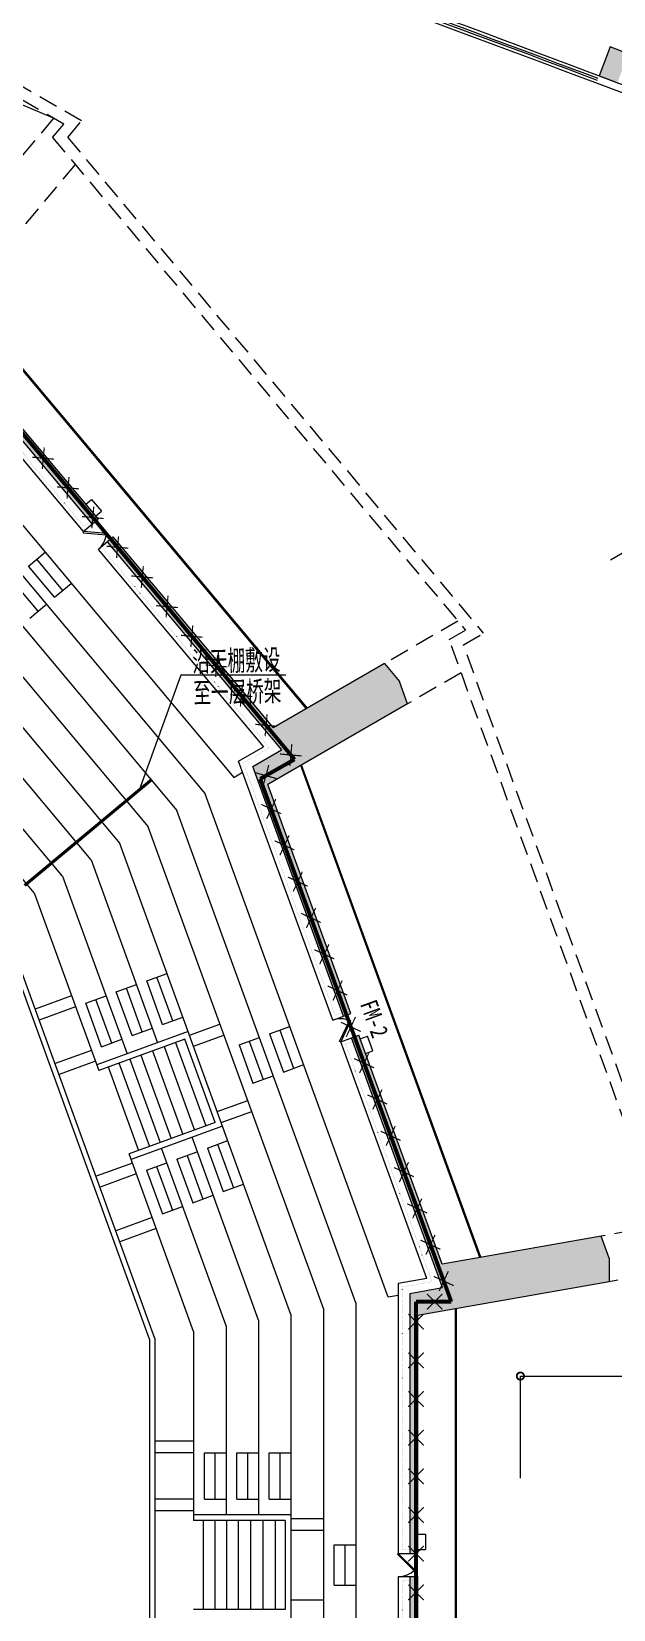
# Model space of a CAD drawing. Extents: x 23317406 to 24383751, y 42324270 to 43451021.
# Drawn here: x 24027413 to 24042480, y 42903866 to 42944674 of the extents above; entities that cross this region are included whole.
import ezdxf

# ---------------------------------------------------------------- set-up
doc = ezdxf.new("R2010")
doc.units = 0
doc.header["$MEASUREMENT"] = 0
doc.linetypes.add('DASHED', pattern=[0.75, 0.5, -0.25])
doc.linetypes.add('T-BW-SF$0$DOT2', pattern=[3.175, 0, -3.175])
doc.layers.get('0').update_dxf_attribs({"linetype": 'CONTINUOUS'})
doc.layers.get('DEFPOINTS').update_dxf_attribs({"linetype": 'CONTINUOUS'})
for name, color, linetype in [('双监探测管线', 3, 'CONTINUOUS'), ('墙', 7, 'CONTINUOUS'), ('投影', 9, 'CONTINUOUS'), ('柱填充', 8, 'CONTINUOUS'), ('柱形', 7, 'CONTINUOUS'), ('标注', 7, 'CONTINUOUS'), ('楼梯', 5, 'CONTINUOUS'), ('汉字', 7, 'CONTINUOUS'), ('电-接地防雷-防雷卡子', 94, 'CONTINUOUS'), ('电-接地防雷-防雷线', 94, 'CONTINUOUS'), ('监控管线', 11, 'CONTINUOUS'), ('紧急按钮管线', 4, 'CONTINUOUS'), ('紧急按钮设备', 4, 'CONTINUOUS'), ('辅助件', 9, 'CONTINUOUS'), ('边界', 9, 'CONTINUOUS'), ('门窗', 7, 'CONTINUOUS')]:
    doc.layers.add(name, color=color, linetype=linetype)
doc.styles.add('HZTXT', font='txt', dxfattribs={"width": 0.9, "bigfont": 'HZTXT'})
doc.styles.add('KSHZ', font='ROMANS.shx', dxfattribs={"height": 800, "bigfont": 'dfhz.shx'})
doc.styles.add('Q1', font='SimSun.ttf', dxfattribs={"width": 0.8, "height": 450})
doc.styles.add('Q200', font='SimSun.ttf', dxfattribs={"width": 0.8, "height": 450})
doc.dimstyles.new('Q2', dxfattribs={"dimscale": 150, "dimtxt": 2.5, "dimasz": 2.5, "dimexe": 0, "dimexo": 0, "dimgap": 0.5, "dimtad": 1, "dimdec": 4, "dimdsep": 46, "dimtxsty": 'Q200', "dimblk1": 'DOTSMALL', "dimblk2": 'DOTSMALL', "dimsah": 1, "dimcen": 2.5, "dimadec": 0, "dimazin": 0, "dimtfac": 1, "dimtdec": 3, "dimtmove": 2, "dimatfit": 3, "dimldrblk": 'DOTSMALL', "dimfxl": 1, "dimtolj": 1, "dimtzin": 10, "dimarcsym": 0})

# ---------------------------------------------------------------- blocks, each defined once
blk = doc.blocks.new('_DOTSMALL')
at = {"color": 0, "linetype": 'ByBlock', "const_width": 0.5}
blk.add_lwpolyline([(-0.0625, 0, 1), (0.0625, 0, 1)], format="xyb", close=True, dxfattribs=at)
blk = doc.blocks.new('*D260')
at = {"color": 0, "linetype": 'ByBlock'}
for p, q in [((24040070, 42836158), (24040070, 42838799)), ((24040070, 42838799), (24051370, 42838799)), ((24051370, 42836158), (24051370, 42838799))]:
    blk.add_line(p, q, dxfattribs=at)
at = {"layer": 'DEFPOINTS', "color": 0, "linetype": 'ByBlock'}
for p in [(24051370, 42838799), (24040070, 42836158), (24051370, 42836158)]:
    blk.add_point(p, dxfattribs=at)
at = {"color": 0, "linetype": 'ByBlock', "xscale": 375, "yscale": 375, "zscale": 375, "rotation": 180}
blk.add_blockref('_DOTSMALL', (24040070, 42838799), dxfattribs=at)
at = {"color": 0, "linetype": 'ByBlock', "xscale": 375, "yscale": 375, "zscale": 375}
blk.add_blockref('_DOTSMALL', (24051370, 42838799), dxfattribs=at)
at = {"color": 0, "linetype": 'ByBlock', "insert": (24045720, 42839099), "char_height": 450, "attachment_point": 5, "style": 'Q200'}
blk.add_mtext('\\A1;11300', dxfattribs=at)
blk = doc.blocks.new('A$C4D2D6A25')
at = {"layer": '紧急按钮管线', "const_width": 80}
for points in [[(1621, 10848), (1950, 11759), (51, 12415), (1147, 15477)], [(7900, 9499), (8046, 9754), (9069, 12816)], [(8594, 9317), (9616, 12525)], [(19921, 5685), (21002, 8425)], [(20616, 5448), (21642, 8156)], [(31413, 681), (32691, 3852)], [(32106, 426), (33384, 3597)]]:
    blk.add_lwpolyline(points, dxfattribs=at)
at = {"layer": '紧急按钮设备'}
for centre, radius in [((1508, 10656), 203), ((1508, 10656), 101), ((7684, 9356), 203), ((7684, 9356), 101), ((8503, 9059), 203), ((8503, 9059), 101), ((19824, 5478), 203), ((19824, 5478), 101), ((20598, 5239), 203), ((20598, 5239), 101), ((31346, 458), 203), ((31346, 458), 101), ((32039, 203), 203), ((32039, 203), 101)]:
    blk.add_circle(centre, radius, dxfattribs=at)
at = {"layer": '双监探测管线', "color": 4, "style": 'HZTXT', "width": 0.9}
for p in [(19627, 6584, -121), (21573, 6156, -121)]:
    blk.add_text('IR', height=360, rotation=359.4412, dxfattribs=at).set_placement(p)
at = {"layer": '紧急按钮管线', "color": 4, "style": 'HZTXT', "width": 0.9}
for p in [(31134, 1358, -121), (32647, 656, -121)]:
    blk.add_text('IR', height=360, rotation=359.4412, dxfattribs=at).set_placement(p)

msp = doc.modelspace()

# ---------------------------------------------------------------- hatches: boundary and pattern name
at = {"layer": '柱填充'}
for points in [[(24042863.09182, 42944099.83829), (24042395.27361, 42944276.32094), (24042112.90138, 42943527.8118), (24042580.71959, 42943351.32916)], [(24027133.2862, 42939552.75753), (24026741.66401, 42940019.47468), (24026214.03287, 42940324.10266), (24024621.43598, 42938426.11959), (24018909.80763, 42941723.72976), (24018809.80763, 42941550.52468), (24025018.52639, 42937965.91922), (24024470.25533, 42937312.51522), (24028983.329, 42931934.04346), (24029136.53789, 42932062.60098), (24024992.41825, 42937001.37045)], [(24033666.33009, 42926664.20484), (24029522.21045, 42931602.97432), (24029369.00156, 42931474.41679), (24033882.07523, 42926095.94503), (24033143.39163, 42925669.46586), (24035494.08977, 42919210.97579), (24035682.0283, 42919279.37982), (24033527.64649, 42925198.49518), (24037150.71369, 42927290.274), (24036942.33587, 42927862.78734), (24036550.71369, 42928329.50449)]]:
    msp.add_hatch(color=256, dxfattribs=at).paths.add_polyline_path(points)
h = msp.add_hatch(color=256, dxfattribs=at)
h.paths.add_polyline_path([(24038041.62219, 42912796.44888), (24035887.24038, 42918715.56424), (24035699.30186, 42918647.16021), (24038050, 42912188.67015), (24037210, 42912040.55548), (24037210, 42905315.68857), (24037410, 42905315.68857), (24037410, 42911466.56491), (24042370, 42912341.14674), (24042370, 42912950.4027), (24042161.62219, 42913522.91604)])
h.paths.add_polyline_path([(24037096.47693, 42910657.18258), (24038037.47693, 42910657.18258), (24038037.47693, 42909982.18258), (24037096.47693, 42909982.18258)], flags=25)
h = msp.add_hatch(color=256, dxfattribs=at)
h.paths.add_polyline_path([(24042161.62219, 42896508.4611), (24042370, 42897080.97444), (24042370, 42897690.23041), (24037410, 42898564.81223), (24037410, 42904715.68857), (24037210, 42904715.68857), (24037210, 42897990.82166), (24036370, 42898138.93632), (24034120.61826, 42891958.81077), (24034308.55678, 42891890.40674), (24036361.62219, 42897531.15759)])
h.paths.add_polyline_path([(24036220.5, 42902819.34957), (24037419.5, 42902819.34957), (24037419.5, 42902144.34957), (24036220.5, 42902144.34957)], flags=25)

# ---------------------------------------------------------------- linework, layer by layer
msp.add_line((24042401.08608, 42931014.39824), (24043267.11148, 42931514.39824))
at = {"layer": '墙', "linetype": 'DASHED', "ltscale": 1000}
for p, q in [((24028247.32802, 42942280.57232), (24013676.04084, 42950693.30889)), ((24028706.95469, 42942361.6169), (24014044.04532, 42950827.25157)), ((24027983.51245, 42942432.88631), (24026214.03287, 42940324.10266)), ((24027958.30361, 42941936.12643), (24028247.32802, 42942280.57232)), ((24028349.92579, 42941936.12643), (24028706.95469, 42942361.6169)), ((24027958.30361, 42941936.12643), (24038649.51444, 42929194.83751)), ((24028349.92579, 42941936.12643), (24039109.14111, 42929113.79292)), ((24028545.73689, 42941236.05071), (24027133.2862, 42939552.75753)), ((24038453.70335, 42929428.19608), (24036550.71369, 42928329.50449)), ((24038225.81688, 42928950.2156), (24038649.51444, 42929194.83751)), ((24043843.8111, 42913514.90335), (24038225.81688, 42928950.2156)), ((24038593.82136, 42928816.27293), (24039109.14111, 42929113.79292)), ((24044248, 42913281.54477), (24038593.82136, 42928816.27293)), ((24038538.3836, 42928091.4456), (24037150.71369, 42927290.274)), ((24043739.62219, 42913801.16002), (24042161.62219, 42913522.91604)), ((24043329, 42912510.24431), (24042370, 42912341.14674))]:
    msp.add_line(p, q, dxfattribs=at)
at = {"layer": '墙'}
for p, q in [((24025645.12189, 42937779.23237), (24034545.71534, 42927171.91815)), ((24024078.63314, 42937312.51522), (24028753.51566, 42931741.20718)), ((24024470.25533, 42937312.51522), (24028983.329, 42931934.04346)), ((24024992.41825, 42937001.37045), (24029136.53789, 42932062.60098)), ((24028753.51566, 42931741.20718), (24029136.53789, 42932062.60098)), ((24029139.18823, 42931281.58051), (24029522.21045, 42931602.97432)), ((24029139.18823, 42931281.58051), (24033422.44857, 42926176.98962)), ((24029369.00156, 42931474.41679), (24033882.07523, 42926095.94503)), ((24029522.21045, 42931602.97432), (24033666.33009, 42926664.20484)), ((24036550.71369, 42928329.50449), (24033666.33009, 42926664.20484)), ((24036550.71369, 42928329.50449), (24036942.33587, 42927862.78734)), ((24037150.71369, 42927290.274), (24036942.33587, 42927862.78734)), ((24037150.71369, 42927290.274), (24033527.64649, 42925198.49518)), ((24032775.38715, 42925803.40853), (24033422.44857, 42926176.98962)), ((24033143.39163, 42925669.46586), (24033882.07523, 42926095.94503)), ((24035212.18199, 42919108.36974), (24032775.38715, 42925803.40853)), ((24035494.08977, 42919210.97579), (24033143.39163, 42925669.46586)), ((24039041.62219, 42912972.77586), (24034407.03173, 42925706.20849)), ((24035682.0283, 42919279.37982), (24033527.64649, 42925198.49518)), ((24035212.18199, 42919108.36974), (24035682.0283, 42919279.37982)), ((24035417.39407, 42918544.55417), (24035887.24038, 42918715.56424)), ((24038050, 42912188.67015), (24035699.30186, 42918647.16021)), ((24038041.62219, 42912796.44888), (24035887.24038, 42918715.56424)), ((24037645.8111, 42912422.02872), (24035417.39407, 42918544.55417)), ((24042161.62219, 42913522.91604), (24038041.62219, 42912796.44888)), ((24042370, 42912950.4027), (24042161.62219, 42913522.91604)), ((24042370, 42912950.4027), (24042370, 42912341.14674)), ((24037645.8111, 42912422.02872), (24036910, 42912292.28537)), ((24036910, 42912292.28537), (24036910, 42905315.68857)), ((24037210, 42912040.55548), (24038050, 42912188.67015)), ((24042370, 42912341.14674), (24037410, 42911466.56491)), ((24037210, 42912040.55548), (24037210, 42905315.68857)), ((24037410, 42911466.56491), (24037410, 42905315.68857)), ((24038410, 42911642.89189), (24038410, 42898388.48525)), ((24036910, 42905315.68857), (24037410, 42905315.68857)), ((24036910, 42904715.68857), (24037410, 42904715.68857)), ((24036910, 42904715.68857), (24036910, 42898348.34774)), ((24037210, 42904715.68857), (24037210, 42897990.82166)), ((24037410, 42904715.68857), (24037410, 42898564.81223))]:
    msp.add_line(p, q, dxfattribs=at)
at = {"layer": '墙', "ltscale": 5000}
for start, end in [(67.1172342395, 67.1172342395), (66.2587266313, 66.2587266313), (64.4772342395, 64.4772342395), (64.9387266313, 64.9387266313)]:
    msp.add_arc((23850578.58196, 42857442.58139), 533172.67138, start, end, dxfattribs=at)
at = {"layer": '墙'}
for centre, start, end in [((23850634.74669, 42857737.27781), 79.4743453394, 79.4743453394), ((23850639.30178, 42857736.37231), 78.1227654233, 78.1227654233), ((23850644.55659, 42857735.23786), 77.5606287088, 77.5606287088), ((23850649.0789, 42857734.18074), 76.2090487927, 76.2090487927)]:
    msp.add_arc(centre, 530172.67138, start, end, dxfattribs=at)
at = {"layer": '投影'}
for p, q in [((24025628.8043, 42937759.78582), (24034523.7307, 42927159.22532)), ((24023556.47023, 42936223.50854), (24032650.93589, 42925385.14641)), ((24023008.19916, 42935570.10453), (24031912.25229, 42924958.66723)), ((24022459.9281, 42934916.70052), (24031173.56869, 42924532.18805)), ((24021911.65704, 42934263.29652), (24030434.88509, 42924105.70887)), ((24021363.38598, 42933609.89251), (24029696.20148, 42923679.2297)), ((24027337.25468, 42930846.53974), (24027766.23956, 42931206.50081)), ((24028226.67411, 42930222.17361), (24027551.74712, 42931026.52027)), ((24027583.19678, 42929682.23202), (24026908.26979, 42930486.57868)), ((24028012.18167, 42930042.19308), (24027337.25468, 42930846.53974)), ((24028012.18167, 42930042.19308), (24028441.16655, 42930402.15414)), ((24027368.70433, 42929502.25149), (24027797.68922, 42929862.21255)), ((24028957.51788, 42923252.75052), (24025721.94029, 42927108.76174)), ((24028218.83428, 42922826.27134), (24025078.46296, 42926568.82014)), ((24027480.15067, 42922399.79217), (24024338.56864, 42926143.78384)), ((24039016.62219, 42912968.36769), (24034385.0471, 42925693.51566)), ((24032650.93589, 42925385.14641), (24032879.57606, 42925517.15187)), ((24036650, 42911941.81237), (24031912.25229, 42924958.66723)), ((24035810, 42911793.69771), (24031173.56869, 42924532.18805)), ((24034970, 42911645.58305), (24030434.88509, 42924105.70887)), ((24034130, 42911497.46838), (24029696.20148, 42923679.2297)), ((24028957.51788, 42923252.75052), (24030679.13275, 42918522.65253)), ((24028218.83428, 42922826.27134), (24029889.79095, 42918235.35561)), ((24027480.15067, 42922399.79217), (24029151.75156, 42917807.10649)), ((24030610, 42910876.79741), (24026600.76543, 42921892.07886)), ((24030470, 42910852.11163), (24026477.6515, 42921820.999)), ((24030395.01384, 42920121.92805), (24030921.24171, 42920313.45934)), ((24029605.67204, 42919834.63113), (24030131.89991, 42920026.16241)), ((24030016.09621, 42918706.99999), (24029605.67204, 42919834.63113)), ((24030279.21015, 42918802.76563), (24029868.78598, 42919930.39677)), ((24030805.43801, 42918994.29691), (24030395.01384, 42920121.92805)), ((24031068.55195, 42919090.06255), (24030658.12778, 42920217.69369)), ((24028816.33024, 42919547.33421), (24029342.55811, 42919738.86549)), ((24029226.75441, 42918419.70307), (24028816.33024, 42919547.33421)), ((24029489.86835, 42918515.46871), (24029079.44417, 42919643.09985)), ((24030805.43801, 42918994.29691), (24031331.66588, 42919185.82819)), ((24029226.75441, 42918419.70307), (24029752.98228, 42918611.23435)), ((24030016.09621, 42918706.99999), (24030542.32408, 42918898.53127)), ((24032165.47063, 42916456.39781), (24031378.82368, 42918617.69253)), ((24032785.9959, 42918464.75023), (24033312.22377, 42918656.28151)), ((24033575.3377, 42918752.04715), (24034101.56557, 42918943.57843)), ((24033575.3377, 42918752.04715), (24033934.45885, 42917765.36989)), ((24033838.45164, 42918847.81279), (24034197.57279, 42917861.13553)), ((24032785.9959, 42918464.75023), (24033145.11705, 42917478.07297)), ((24033049.10984, 42918560.51587), (24033408.23099, 42917573.83861)), ((24033934.45885, 42917765.36989), (24034460.68672, 42917956.90117)), ((24033145.11705, 42917478.07297), (24033671.34492, 42917669.60425)), ((24032450, 42911201.23905), (24030779.04394, 42915792.1531)), ((24033290, 42911349.35372), (24031568.38574, 42916079.45002)), ((24031968.30774, 42915799.33861), (24032494.5356, 42915990.86989)), ((24031968.30774, 42915799.33861), (24032378.73191, 42914671.70746)), ((24032231.42167, 42915895.10425), (24032641.84584, 42914767.4731)), ((24031610, 42911053.12439), (24029938.39912, 42915645.81007)), ((24030389.62413, 42915224.74477), (24030915.852, 42915416.27605)), ((24031178.96593, 42915512.04169), (24031705.1938, 42915703.57297)), ((24031178.96593, 42915512.04169), (24031589.39011, 42914384.41054)), ((24031442.07987, 42915607.80733), (24031852.50404, 42914480.17618)), ((24030389.62413, 42915224.74477), (24030800.0483, 42914097.11362)), ((24030652.73807, 42915320.51041), (24031063.16224, 42914192.87926)), ((24031589.39011, 42914384.41054), (24032115.61797, 42914575.94182)), ((24032378.73191, 42914671.70746), (24032904.95978, 42914863.23874)), ((24030800.0483, 42914097.11362), (24031326.27617, 42914288.6449)), ((24035810, 42911793.69771), (24035810, 42898237.67943)), ((24036910, 42911987.65739), (24036650, 42911941.81237)), ((24033290, 42911349.35372), (24033290, 42906315.69038)), ((24034130, 42911497.46838), (24034130, 42898533.90876)), ((24034970, 42911645.58305), (24034970, 42898385.7941)), ((24038385, 42911638.48372), (24038385, 42898392.89342)), ((24030610, 42910876.79741), (24030610, 42899154.57973)), ((24031610, 42911053.12439), (24031610, 42906165.69038)), ((24032450, 42911201.23905), (24032450, 42906315.69038)), ((24030470, 42910852.11163), (24030470, 42899179.26551)), ((24031890, 42907915.69037), (24032450, 42907915.69038)), ((24031890, 42906715.69037), (24031890, 42907915.69037)), ((24032170, 42906715.69037), (24032170, 42907915.69037)), ((24032730, 42907915.69037), (24033290, 42907915.69038)), ((24032730, 42906715.69037), (24032730, 42907915.69037)), ((24033010, 42906715.69037), (24033010, 42907915.69037)), ((24033570, 42907915.69037), (24034130, 42907915.69038)), ((24033570, 42906715.69037), (24033570, 42907915.69037)), ((24033850, 42906715.69037), (24033850, 42907915.69037)), ((24031890, 42906715.69037), (24032450, 42906715.69037)), ((24032730, 42906715.69037), (24033290, 42906715.69037)), ((24033570, 42906715.69037), (24034130, 42906715.69037)), ((24033980, 42906165.69038), (24033980, 42903865.68857)), ((24035250, 42904490.68857), (24035250, 42905540.68857)), ((24035250, 42905540.68857), (24035810, 42905540.68857)), ((24035530, 42904490.68857), (24035530, 42905540.68857)), ((24035250, 42904490.68857), (24035810, 42904490.68857))]:
    msp.add_line(p, q, dxfattribs=at)
at = {"layer": '柱填充', "linetype": 'T-BW-SF$0$DOT2', "ltscale": 10}
for p, q in [((24024209.17387, 42937312.51522), (24028765.84135, 42931882.09038)), ((24028765.84135, 42931882.09038), (24028919.05024, 42932010.6479)), ((24029280.07144, 42931269.25483), (24029433.28032, 42931397.81235)), ((24029280.07144, 42931269.25483), (24033575.65746, 42926149.97476)), ((24032898.05531, 42925758.76098), (24033575.65746, 42926149.97476)), ((24035271.94924, 42919236.54102), (24032898.05531, 42925758.76098)), ((24035271.94924, 42919236.54102), (24035459.88776, 42919304.94505)), ((24035545.56535, 42918484.78692), (24035733.50387, 42918553.19095)), ((24037780.54073, 42912344.24253), (24035545.56535, 42918484.78692)), ((24037780.54073, 42912344.24253), (24037010, 42912208.37541)), ((24037010, 42912208.37541), (24037010, 42905415.68857)), ((24037010, 42905415.68857), (24037210, 42905415.68857)), ((24037010, 42904615.68857), (24037210, 42904615.68857)), ((24037010, 42904615.68857), (24037010, 42898229.17238))]:
    msp.add_line(p, q, dxfattribs=at)
at = {"layer": '柱形'}
for p, q in [((24042395.27361, 42944276.32094), (24042112.90138, 42943527.8118)), ((24042863.09182, 42944099.83829), (24042395.27361, 42944276.32094)), ((24042112.90138, 42943527.8118), (24042580.71959, 42943351.32916))]:
    msp.add_line(p, q, dxfattribs=at)
at = {"layer": '楼梯'}
for p, q in [((24030241.79561, 42918203.84816), (24031028.44194, 42916042.55513)), ((24030542.49725, 42918313.2946), (24031329.14358, 42916152.00158)), ((24030843.19889, 42918422.74105), (24031629.84522, 42916261.44802)), ((24031143.90053, 42918532.1875), (24031930.54686, 42916370.89447)), ((24029396.07225, 42917896.03003), (24030182.71858, 42915734.737)), ((24029677.98004, 42917998.63607), (24030464.62637, 42915837.34304)), ((24029959.88783, 42918101.24211), (24030746.53416, 42915939.94909)), ((24031870, 42903865.68857), (24031870, 42906165.68857)), ((24032170, 42903865.68857), (24032170, 42906165.68857)), ((24032470, 42903865.68857), (24032470, 42906165.68857)), ((24032770, 42903865.68857), (24032770, 42906165.68857)), ((24033090, 42903865.68857), (24033090, 42906165.68857)), ((24033410, 42903865.68857), (24033410, 42906165.68857)), ((24033730, 42903865.68857), (24033730, 42906165.68857))]:
    msp.add_line(p, q, dxfattribs=at)
at = {"layer": '汉字'}
msp.add_lwpolyline([(24027983.51245, 42942432.88631), (24015511.49958, 42947724.73563), (24013025.86039, 42946275.52882)], dxfattribs=at)
at = {"layer": '电-接地防雷-防雷卡子', "color": 131, "const_width": 30}
for points in [[(24027742.85723, 42933921.9592), (24027692.22776, 42933358.54402)], [(24027999.25008, 42933614.93687), (24027435.83491, 42933665.56635)], [(24028640.2322, 42932847.38107), (24028076.81703, 42932898.01054)], [(24028383.83935, 42933154.40339), (24028333.20988, 42932590.98822)], [(24029281.21432, 42932079.82526), (24028717.79915, 42932130.45473)], [(24029024.82147, 42932386.84758), (24028974.192, 42931823.43241)], [(24029922.19645, 42931312.26945), (24029358.78127, 42931362.89892)], [(24029665.8036, 42931619.29177), (24029615.17412, 42931055.8766)], [(24030306.78572, 42930851.73597), (24030256.15625, 42930288.32079)], [(24030563.17857, 42930544.71364), (24029999.7634, 42930595.34312)], [(24030947.76784, 42930084.18016), (24030897.13837, 42929520.76499)], [(24031204.16069, 42929777.15783), (24030640.74552, 42929827.78731)], [(24031588.74997, 42929316.62435), (24031538.12049, 42928753.20918)], [(24031845.14282, 42929009.60203), (24031281.72764, 42929060.2315)], [(24032229.73209, 42928549.06854), (24032179.10262, 42927985.65337)], [(24032486.12494, 42928242.04622), (24031922.70977, 42928292.67569)], [(24032870.71421, 42927781.51273), (24032820.08474, 42927218.09756)], [(24033127.10706, 42927474.49041), (24032563.69189, 42927525.11988)], [(24033768.08918, 42926706.9346), (24033204.67401, 42926757.56408)], [(24033511.69633, 42927013.95693), (24033461.06686, 42926450.54175)], [(24034409.07131, 42925939.37879), (24033845.65613, 42925990.00827)], [(24034152.67846, 42926246.40112), (24034102.04898, 42925682.98595)], [(24033406.49772, 42925157.80219), (24033556.92987, 42925703.11876)], [(24033754.37208, 42925355.24439), (24033209.05551, 42925505.67655)], [(24033738.1278, 42924823.64669), (24033499.93088, 42924310.55584)], [(24033875.57477, 42924448.0028), (24033362.48391, 42924686.19973)], [(24034219.19218, 42923508.89308), (24033706.10132, 42923747.09)], [(24034081.74521, 42923884.53697), (24033843.54829, 42923371.44611)], [(24034562.80959, 42922569.78335), (24034049.71874, 42922807.98028)], [(24034425.36263, 42922945.42724), (24034187.1657, 42922432.33639)], [(24034906.427, 42921630.67363), (24034393.33615, 42921868.87055)], [(24034768.98004, 42922006.31752), (24034530.78311, 42921493.22666)], [(24035112.59745, 42921067.20779), (24034874.40053, 42920554.11694)], [(24035250.04442, 42920691.5639), (24034736.95356, 42920929.76083)], [(24035593.66183, 42919752.45418), (24035080.57097, 42919990.6511)], [(24035456.21486, 42920128.09807), (24035218.01794, 42919615.00722)], [(24035937.27924, 42918813.34446), (24035424.18839, 42919051.54138)], [(24035799.83228, 42919188.98835), (24035561.63535, 42918675.89749)], [(24036143.44969, 42918249.87862), (24035905.25276, 42917736.78777)], [(24036280.89665, 42917874.23473), (24035767.8058, 42918112.43166)], [(24036624.51406, 42916935.12501), (24036111.42321, 42917173.32193)], [(24036487.0671, 42917310.7689), (24036248.87018, 42916797.67804)], [(24036968.13148, 42915996.01528), (24036455.04062, 42916234.21221)], [(24036830.68451, 42916371.65917), (24036592.48759, 42915858.56832)], [(24037174.30192, 42915432.54945), (24036936.105, 42914919.45859)], [(24037311.74889, 42915056.90556), (24036798.65803, 42915295.10248)], [(24037655.3663, 42914117.79584), (24037142.27545, 42914355.99276)], [(24037517.91934, 42914493.43973), (24037279.72241, 42913980.34887)], [(24037998.98371, 42913178.68611), (24037485.89286, 42913416.88304)], [(24037861.53675, 42913554.33), (24037623.33982, 42913041.23915)], [(24038342.60113, 42912239.57639), (24037829.51027, 42912477.77331)], [(24038205.15416, 42912615.22028), (24037966.95724, 42912102.12942)], [(24037648.69643, 42911625.63373), (24038048.69643, 42912025.63373)], [(24038048.69643, 42911625.63373), (24037648.69643, 42912025.63373)], [(24037568.4933, 42911105.83686), (24037168.4933, 42911505.83686)], [(24037568.4933, 42911505.83686), (24037168.4933, 42911105.83686)], [(24037568.4933, 42910105.83686), (24037168.4933, 42910505.83686)], [(24037568.4933, 42910505.83686), (24037168.4933, 42910105.83686)], [(24037568.4933, 42909105.83686), (24037168.4933, 42909505.83686)], [(24037568.4933, 42909505.83686), (24037168.4933, 42909105.83686)], [(24037568.4933, 42908105.83686), (24037168.4933, 42908505.83686)], [(24037568.4933, 42908505.83686), (24037168.4933, 42908105.83686)], [(24037568.4933, 42907105.83686), (24037168.4933, 42907505.83686)], [(24037568.4933, 42907505.83686), (24037168.4933, 42907105.83686)], [(24037568.4933, 42906105.83686), (24037168.4933, 42906505.83686)], [(24037568.4933, 42906505.83686), (24037168.4933, 42906105.83686)], [(24037568.4933, 42905105.83686), (24037168.4933, 42905505.83686)], [(24037568.4933, 42905505.83686), (24037168.4933, 42905105.83686)], [(24037568.4933, 42904105.83686), (24037168.4933, 42904505.83686)], [(24037568.4933, 42904505.83686), (24037168.4933, 42904105.83686)]]:
    msp.add_lwpolyline(points, dxfattribs=at)
at = {"layer": '电-接地防雷-防雷线', "color": 130, "linetype": 'Continuous', "ltscale": 100, "const_width": 100}
for points in [[(24024736.18062, 42937210.3381), (24034222.42303, 42925850.86301)], [(24034222.42303, 42925850.86301), (24033333.8383, 42925346.53114)], [(24033333.8383, 42925346.53114), (24038281.09384, 42911825.63373)], [(24038281.09384, 42911825.63373), (24037368.4933, 42911825.63373)], [(24037368.4933, 42911825.63373), (24037368.4933, 42897584.26221)]]:
    msp.add_lwpolyline(points, dxfattribs=at)
at = {"layer": '监控管线'}
for p, q in [((24031276.16579, 42928028.96225), (24030200.05479, 42925058.06489)), ((24033998.09251, 42928028.96225), (24031276.16579, 42928028.96225))]:
    msp.add_line(p, q, dxfattribs=at)
at = {"layer": '监控管线', "const_width": 80}
msp.add_lwpolyline([(24027233.97547, 42922589.77523), (24030511.48225, 42925317.12548)], dxfattribs=at)
at = {"layer": '辅助件'}
for p, q in [((24028815.14408, 42932445.6232), (24028968.35297, 42932574.18073)), ((24028968.35297, 42932574.18073), (24029225.46801, 42932267.76295)), ((24029072.25912, 42932139.20543), (24029225.46801, 42932267.76295)), ((24035921.4424, 42918621.59498), (24036109.38092, 42918689.99901)), ((24036246.18898, 42918314.12196), (24036109.38092, 42918689.99901)), ((24036058.25046, 42918245.71793), (24036246.18898, 42918314.12196)), ((24037410, 42905815.68857), (24037610, 42905815.68857)), ((24037610, 42905815.68857), (24037610, 42905415.68857)), ((24037410, 42905415.68857), (24037610, 42905415.68857))]:
    msp.add_line(p, q, dxfattribs=at)
at = {"layer": '边界'}
for p, q in [((24028450.61026, 42919733.47636), (24027510.91764, 42919391.45621)), ((24028553.21631, 42919451.56857), (24027613.52369, 42919109.54843)), ((24031468.47456, 42918809.94945), (24029100.44915, 42917948.05868)), ((24031378.82368, 42918617.69253), (24029151.75217, 42917807.10479)), ((24031502.67657, 42918715.98018), (24032292.01837, 42919003.2771)), ((24031605.28261, 42918434.0724), (24032394.62442, 42918721.36932)), ((24028963.64048, 42918323.93743), (24028023.94786, 42917981.91728)), ((24029066.24652, 42918042.02964), (24028126.5539, 42917700.0095)), ((24032220.91949, 42916742.62399), (24033010.26129, 42917029.92091)), ((24032323.52553, 42916460.7162), (24033112.86733, 42916748.01312)), ((24032165.47063, 42916456.39781), (24029938.39912, 42915645.81007)), ((24032357.72755, 42916366.74694), (24029989.70214, 42915504.85618)), ((24030023.90416, 42915410.88691), (24029084.21153, 42915068.86677)), ((24030126.5102, 42915128.97913), (24029186.81758, 42914786.95899)), ((24030536.93437, 42914001.34798), (24029597.24175, 42913659.32784)), ((24030639.54041, 42913719.4402), (24029699.84779, 42913377.42005)), ((24031610, 42908215.69037), (24030610, 42908215.69037)), ((24031610, 42907915.69037), (24030610, 42907915.69037)), ((24031610, 42906715.69037), (24030610, 42906715.69037)), ((24031610, 42906415.69037), (24030610, 42906415.69037)), ((24034130, 42906315.69038), (24031610, 42906315.69038)), ((24033980, 42906165.69038), (24031610, 42906165.69038)), ((24034130, 42906215.69038), (24034970, 42906215.69038)), ((24034130, 42905915.69038), (24034970, 42905915.69038)), ((24034130, 42904115.68857), (24034970, 42904115.68857)), ((24033980, 42903865.68857), (24031610, 42903865.68857))]:
    msp.add_line(p, q, dxfattribs=at)
at = {"layer": '门窗'}
for points in [[(24028753.51566, 42931741.20718), (24028750.90099, 42931711.32134), (24029348.61781, 42931659.02789), (24029351.23248, 42931688.91373)], [(24035417.39407, 42918544.55417), (24035390.20484, 42918557.23272), (24035643.7758, 42919101.01739), (24035670.96503, 42919088.33884)], [(24036910, 42905315.68857), (24036888.7868, 42905294.47537), (24037313.05087, 42904870.2113), (24037334.26407, 42904891.4245)]]:
    msp.add_lwpolyline(points, close=True, dxfattribs=at)
for centre, radius, start, end in [((23850578.58196, 42435190.26996), 543022.67139, 67.4747226661, 72.5013230123), ((23850578.58196, 42435190.26996), 543222.67138, 67.4747226661, 70.6216018835), ((23850578.58196, 42435190.26996), 543097.67138, 69.3542977599, 70.6216018835), ((23850578.58196, 42435190.26996), 543147.67138, 69.3542977599, 70.6216018835), ((24028753.51566, 42931741.20718), 600, 310.000000001, 355.000000001), ((24035417.39407, 42918544.55417), 600, 64.999999999, 109.999999999), ((24036910, 42905315.68857), 600, 270, 315)]:
    msp.add_arc(centre, radius, start, end, dxfattribs=at)

# ---------------------------------------------------------------- block references
at = {"layer": '监控管线'}
msp.add_blockref('A$C4D2D6A25', (24023524.79824, 42941493.59356), dxfattribs=at)

# ---------------------------------------------------------------- texts
at = {"layer": '汉字', "color": 0, "style": 'Q1', "width": 0.8}
msp.add_text('FM-2', height=450, rotation=290.000000001, dxfattribs=at).set_placement((24035911.7057, 42919526.64151, 2))
at = {"layer": '监控管线', "style": 'KSHZ', "width": 0.8}
for s, p in [('沿天棚敷设', (24031584.62818, 42928056.95132)), ('至一层桥架', (24031611.07631, 42927248.57964))]:
    msp.add_text(s, height=600, rotation=1.457852927, dxfattribs=at).set_placement(p)

# ---------------------------------------------------------------- dimensions: what is measured, and where the dimension line sits
at = {"layer": '标注'}
dim = msp.add_linear_dim(base=(24051370, 42909900.36965), p1=(24040070, 42907259.30412), p2=(24051370, 42907259.30412), dimstyle='Q2', dxfattribs=at)
dim.commit()
dim.dimension.update_dxf_attribs({"geometry": '*D260', "text_midpoint": (24045720, 42910200.36965), "insert": (0, 71101.611)})

doc.saveas('drawing.dxf')
